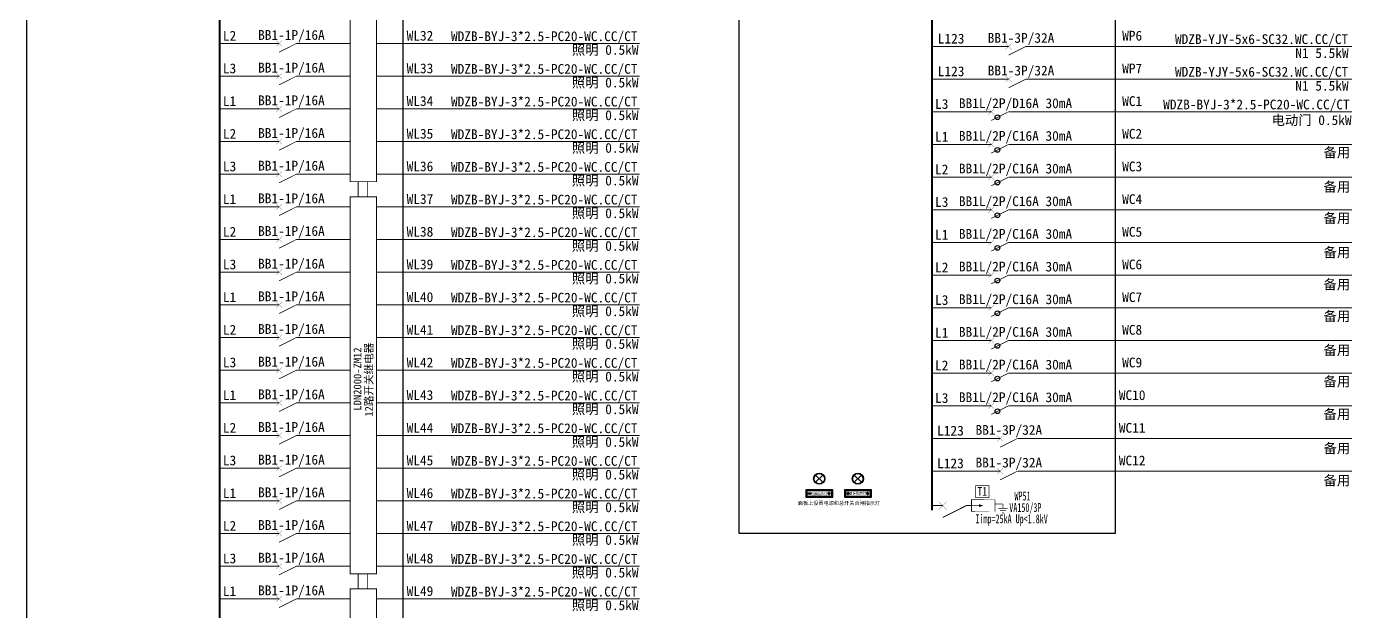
# Model space of a CAD drawing. Header units: millimetres. Extents: x -633009578 to 5705885, y -633235091 to 2571734.
# Drawn here: x 2453214 to 2493838, y 2187002 to 2204937 of the extents above; entities that cross this region are included whole.
import ezdxf
from ezdxf.enums import TextEntityAlignment as Align

# ---------------------------------------------------------------- set-up
doc = ezdxf.new("R2010")
doc.units = ezdxf.units.MM
doc.header["$LTSCALE"] = 1000
doc.header["$MEASUREMENT"] = 0
for name, pattern in [('CENTER2', [1.125, 0.75, -0.125, 0.125, -0.125]), ('CENTERX2', [101.6, 63.5, -12.7, 12.7, -12.7]), ('CONTINOUS', [0])]:
    doc.linetypes.add(name, pattern=pattern)
doc.layers.get('0').update_dxf_attribs({"color": 9})
for name, color, linetype in [('000000000000电气', 7, 'Continuous'), ('ETEXT', 3, 'Continuous'), ('SIG_TEXT', 7, 'Continuous'), ('SYST', 7, 'Continuous'), ('电气系统', 3, 'Continuous')]:
    doc.layers.add(name, color=color, linetype=linetype)
doc.layers.add('CENTER', color=2, linetype='CENTERX2', lineweight=15)
doc.layers.add('DRAW', color=4, linetype='Continuous', lineweight=30)
doc.styles.add('_TCH_LABEL', font='simhei.ttf', dxfattribs={"bigfont": 'GBCBIG'})
doc.styles.add('HZ', font='simhei.ttf', dxfattribs={"width": 0.8, "bigfont": 'HZTXT'})
doc.styles.add('宋', font='simhei.ttf', dxfattribs={"width": 0.8})
doc.styles.add('宋体', font='simhei.ttf')

# ---------------------------------------------------------------- blocks, each defined once
blk = doc.blocks.new('1107AA')
at = {"color": 3, "linetype": 'Continuous'}
for points, const_width in [([(0, -7.5), (-3.79, 0)], 0.3), ([(1.25, 1.25), (-1.25, -1.25)], 0.1), ([(-1.25, 1.25), (1.25, -1.25)], 0.1)]:
    blk.add_lwpolyline(points, dxfattribs=dict(at, const_width=const_width))
blk = doc.blocks.new('166')
at = {"linetype": 'CONTINOUS', "const_width": 0.3}
blk.add_lwpolyline([(2.5, 9.87), (-2.5, 9.87), (-2.5, -0.13), (2.5, -0.13)], close=True, dxfattribs=at)
at = {"linetype": 'CONTINOUS'}
blk.add_lwpolyline([(0, 6.73, 1.25, 0, 0), (0, 4.87, 0, 0, 0)], format="xyseb", dxfattribs=at)
at = {"linetype": 'CONTINOUS', "const_width": 0.3}
blk.add_lwpolyline([(0, 9.87), (0, 6.12)], dxfattribs=at)
at = {"color": 1, "style": 'HZ', "width": 0.8}
blk.add_attdef('MARK', (5.02, 3.67), '', height=3, dxfattribs=at)
blk = doc.blocks.new('G$C5F426BFC')
at = {"layer": 'ETEXT', "elevation": 0}
for points, const_width in [([(7390, 3373), (7644, 3373)], 30), ([(7644, 3235), (7644, 3373)], 22.5), ([(5384, 3322), (5723, 3322)], 30), ([(6640, 3322), (6473, 3322)], 30), ([(7494, 3235), (7794, 3235)], 22.5), ([(7550, 3160), (7737, 3160)], 22.5), ([(7606, 3085), (7681, 3085)], 22.5)]:
    blk.add_lwpolyline(points, dxfattribs=dict(at, const_width=const_width))
at = {"layer": '电气系统', "color": 3, "const_width": 22.5, "elevation": 0}
blk.add_lwpolyline([(6772, 3954), (6772, 3579), (7196, 3579), (7196, 3954)], close=True, dxfattribs=at)
at = {"layer": 'ETEXT', "rotation": 89.99999999855241}
for name, p, xscale, yscale, zscale in [('1107AA', (5723, 3322, 0), 99.99999952316284, 99.99999952316284, 100), ('166', (7380, 3322, 0), 75, 75, 75)]:
    blk.add_blockref(name, p, dxfattribs=dict(at, xscale=xscale, yscale=yscale, zscale=zscale))
at = {"color": 7, "style": '_TCH_LABEL', "flags": 1}
blk.add_attdef('A', text='', height=0.00903, dxfattribs=at).set_placement((5380, 3322, 0), align=Align.MIDDLE_CENTER)
at = {"layer": '电气系统', "color": 3, "style": '宋'}
for s, width, p in [('T1', 0.8, (6829, 3634, 171)), ('VA150/3P  ', 0.6, (7844, 3119, 171)), ('WP51', 0.6, (8007, 3486, 171)), (' Iimp=25kA Up<1.8kV', 0.6, (6637, 2758, 171))]:
    blk.add_text(s, height=285, dxfattribs=dict(at, width=width)).set_placement(p)
blk = doc.blocks.new('G$CE55235D8')
blk.add_blockref('G$C5F426BFC', (-5384, -3158, 0))
blk = doc.blocks.new('浪涌11')
at = {"layer": '000000000000电气', "xscale": 0.9025, "yscale": 0.9025, "zscale": 0.9025}
blk.add_blockref('G$CE55235D8', (4, 341), dxfattribs=at)
blk = doc.blocks.new('G$CE57D67AF')
at = {"color": 3}
for p, q in [((-480, 234), (-318, 396)), ((-480, 396), (-318, 234)), ((309, 234), (471, 396)), ((309, 396), (471, 234))]:
    blk.add_line(p, q, dxfattribs=at)
for points in [[(-674, -64), (-124, -64), (-124, 86), (-674, 86)], [(-654, -44), (-144, -44), (-144, 66), (-654, 66)], [(115, -64), (665, -64), (665, 86), (115, 86)], [(135, -44), (645, -44), (645, 66), (135, 66)]]:
    blk.add_lwpolyline(points, close=True, dxfattribs=at)
at = {"layer": 'CENTER', "linetype": 'CENTER2', "lineweight": -2}
for p, q in [((-631, 11), (-567, 11)), ((-167, 11), (-231, 11)), ((-199, -21), (-199, 43)), ((158, 11), (222, 11)), ((190, -21), (190, 43)), ((622, 11), (558, 11)), ((590, -21), (590, 43))]:
    blk.add_line(p, q, dxfattribs=at)
at = {"layer": 'DRAW'}
for centre, radius in [((-399, 315), 115), ((-399, 315), 105), ((390, 315), 115), ((390, 315), 105)]:
    blk.add_circle(centre, radius, dxfattribs=at)
at = {"layer": 'DRAW', "lineweight": -2}
for centre in [(-599, 11), (-199, 11), (190, 11), (590, 11)]:
    blk.add_circle(centre, 21, dxfattribs=at)
at = {"layer": 'SIG_TEXT', "color": 4, "style": '宋体'}
for s, height, p in [('电源指示灯', 50, (-583, -20)), ('合闸指示灯', 50, (213, -10)), ('面板上设置电源和总开关合闸指示灯', 75, (-837, -221))]:
    blk.add_text(s, height=height, dxfattribs=at).set_placement(p)

msp = doc.modelspace()

# ---------------------------------------------------------------- linework, layer by layer
at = {"layer": '000000000000电气', "color": 3, "const_width": 29.2, "elevation": 0}
for points in [[(2463933.1, 2200179.3), (2463133.6, 2200179.3), (2463133.6, 2211733.8), (2463933.1, 2211733.8)], [(2463933.1, 2188160.5), (2463133.6, 2188160.5), (2463133.6, 2199715), (2463933.1, 2199715)], [(2463933.1, 2184058.2), (2463133.6, 2184058.2), (2463133.6, 2187696.2), (2463933.1, 2187696.2)]]:
    msp.add_lwpolyline(points, close=True, dxfattribs=at)
at = {"layer": '000000000000电气', "color": 3, "const_width": 29.2}
for points in [[(2459133.2, 2204416.5), (2460950.5, 2204416.5)], [(2461482, 2204416.5), (2463133.6, 2204416.5)], [(2463933.1, 2204416.5), (2472003.5, 2204416.5)], [(2480953.2, 2204326.9), (2483303.5, 2204326.9)], [(2483835, 2204326.9), (2493823.5, 2204326.9)], [(2459133.2, 2203414.9), (2460950.5, 2203414.9)], [(2461482, 2203414.9), (2463133.6, 2203414.9)], [(2463933.1, 2203414.9), (2472003.5, 2203414.9)], [(2480953.2, 2203325.3), (2483303.5, 2203325.3)], [(2483835, 2203325.3), (2493823.5, 2203325.3)], [(2459133.2, 2202413.4), (2460950.5, 2202413.4)], [(2461482, 2202413.4), (2463133.6, 2202413.4)], [(2463933.1, 2202413.4), (2472003.5, 2202413.4)], [(2480953.2, 2202323.8), (2482770.5, 2202323.8)], [(2483302, 2202323.8), (2493823.5, 2202323.8)], [(2459133.2, 2201411.8), (2460950.5, 2201411.8)], [(2461482, 2201411.8), (2463133.6, 2201411.8)], [(2463933.1, 2201411.8), (2472003.5, 2201411.8)], [(2480953.2, 2201322.2), (2482770.5, 2201322.2)], [(2483302, 2201322.2), (2493823.5, 2201322.2)], [(2459133.2, 2200410.2), (2460950.5, 2200410.2)], [(2461482, 2200410.2), (2463133.6, 2200410.2)], [(2463933.1, 2200410.2), (2472003.5, 2200410.2)], [(2480953.2, 2200320.6), (2482770.5, 2200320.6)], [(2483302, 2200320.6), (2493823.5, 2200320.6)], [(2459133.2, 2199408.7), (2460950.5, 2199408.7)], [(2461482, 2199408.7), (2463133.6, 2199408.7)], [(2463933.1, 2199408.7), (2472003.5, 2199408.7)], [(2480953.2, 2199319.1), (2482770.5, 2199319.1)], [(2483302, 2199319.1), (2493823.5, 2199319.1)], [(2459133.2, 2198407.1), (2460950.5, 2198407.1)], [(2461482, 2198407.1), (2463133.6, 2198407.1)], [(2463933.1, 2198407.1), (2472003.5, 2198407.1)], [(2480953.2, 2198317.5), (2482770.5, 2198317.5)], [(2483302, 2198317.5), (2493823.5, 2198317.5)], [(2459133.2, 2197405.5), (2460950.5, 2197405.5)], [(2461482, 2197405.5), (2463133.6, 2197405.5)], [(2463933.1, 2197405.5), (2472003.5, 2197405.5)], [(2480953.2, 2197315.9), (2482770.5, 2197315.9)], [(2483302, 2197315.9), (2493823.5, 2197315.9)], [(2459133.2, 2196404), (2460950.5, 2196404)], [(2461482, 2196404), (2463133.6, 2196404)], [(2463933.1, 2196404), (2472003.5, 2196404)], [(2480953.2, 2196314.4), (2482770.5, 2196314.4)], [(2483302, 2196314.4), (2493823.5, 2196314.4)], [(2459133.2, 2195402.4), (2460950.5, 2195402.4)], [(2461482, 2195402.4), (2463133.6, 2195402.4)], [(2463933.1, 2195402.4), (2472003.5, 2195402.4)], [(2480953.2, 2195312.8), (2482770.5, 2195312.8)], [(2483302, 2195312.8), (2493823.5, 2195312.8)], [(2459133.2, 2194400.9), (2460950.5, 2194400.9)], [(2461482, 2194400.9), (2463133.6, 2194400.9)], [(2463933.1, 2194400.9), (2472003.5, 2194400.9)], [(2480953.2, 2194311.2), (2482770.5, 2194311.2)], [(2483302, 2194311.2), (2493823.5, 2194311.2)], [(2459133.2, 2193399.3), (2460950.5, 2193399.3)], [(2461482, 2193399.3), (2463133.6, 2193399.3)], [(2463933.1, 2193399.3), (2472003.5, 2193399.3)], [(2480953.2, 2193309.7), (2482770.5, 2193309.7)], [(2483302, 2193309.7), (2493823.5, 2193309.7)], [(2459133.2, 2192397.7), (2460950.5, 2192397.7)], [(2461482, 2192397.7), (2463133.6, 2192397.7)], [(2463933.1, 2192397.7), (2472003.5, 2192397.7)], [(2480953.1, 2192308.1), (2483044.1, 2192308.1)], [(2483575.5, 2192308.1), (2493823.5, 2192308.1)], [(2459133.2, 2191396.2), (2460950.5, 2191396.2)], [(2461482, 2191396.2), (2463133.6, 2191396.2)], [(2463933.1, 2191396.2), (2472003.5, 2191396.2)], [(2480953.1, 2191306.5), (2483044.1, 2191306.5)], [(2483575.5, 2191306.5), (2493823.5, 2191306.5)], [(2459133.2, 2190394.6), (2460950.5, 2190394.6)], [(2461482, 2190394.6), (2463133.6, 2190394.6)], [(2463933.1, 2190394.6), (2472003.5, 2190394.6)], [(2459133.2, 2189393), (2460950.5, 2189393)], [(2461482, 2189393), (2463133.6, 2189393)], [(2463933.1, 2189393), (2472003.5, 2189393)], [(2459133.2, 2188391.5), (2460950.5, 2188391.5)], [(2461482, 2188391.5), (2463133.6, 2188391.5)], [(2463933.1, 2188391.5), (2472003.5, 2188391.5)], [(2459133.2, 2187389.9), (2460950.5, 2187389.9)], [(2461482, 2187389.9), (2463133.6, 2187389.9)], [(2463933.1, 2187389.9), (2472003.5, 2187389.9)]]:
    msp.add_lwpolyline(points, dxfattribs=at)
at = {"layer": '000000000000电气', "color": 3, "const_width": 29.2, "elevation": 0}
for points in [[(2463374.6, 2200179.3), (2463374.6, 2199715)], [(2463665.1, 2200179.3), (2463665.1, 2199715)], [(2463374.6, 2188160.5), (2463374.6, 2187696.2)], [(2463665.1, 2188160.5), (2463665.1, 2187696.2)]]:
    msp.add_lwpolyline(points, dxfattribs=at)
at = {"layer": '000000000000电气', "color": 3}
for centre in [(2482960.4, 2202155.9), (2482960.4, 2201154.3), (2482960.4, 2200152.7), (2482960.4, 2199151.2), (2482960.4, 2198149.6), (2482960.4, 2197148), (2482960.4, 2196146.5), (2482960.4, 2195144.9), (2482960.4, 2194143.3), (2482960.4, 2193141.8)]:
    msp.add_circle(centre, 70.9, dxfattribs=at)
at = {"layer": 'SYST', "color": 3, "linetype": 'Continuous', "const_width": 64.8}
for points in [[(2459133.2, 2235781.9), (2459133.1, 2169836.4)], [(2480953.2, 2229682.9), (2480953.1, 2190102.7)]]:
    msp.add_lwpolyline(points, dxfattribs=at)
at = {"layer": '电气系统', "color": 3}
for points in [[(2464753.5, 2236125), (2453213.6, 2236125), (2453213.6, 2169132.6), (2464753.5, 2169132.6)], [(2486573.5, 2230026), (2475033.6, 2230026), (2475033.6, 2189398.9), (2486573.5, 2189398.9)]]:
    msp.add_lwpolyline(points, close=True, dxfattribs=at)

# ---------------------------------------------------------------- block references
at = {"layer": '000000000000电气', "color": 3, "xscale": 70.85880000013579, "yscale": 70.85880000013579, "zscale": 70.85880000013579, "rotation": 90}
for p in [(2460950.5, 2204416.5), (2483303.5, 2204326.9), (2460950.5, 2203414.9), (2483303.5, 2203325.3), (2460950.5, 2202413.4), (2482770.5, 2202323.8), (2460950.5, 2201411.8), (2482770.5, 2201322.2), (2460950.5, 2200410.2), (2482770.5, 2200320.6), (2460950.5, 2199408.7), (2482770.5, 2199319.1), (2460950.5, 2198407.1), (2482770.5, 2198317.5), (2460950.5, 2197405.5), (2482770.5, 2197315.9), (2460950.5, 2196404), (2482770.5, 2196314.4), (2460950.5, 2195402.4), (2482770.5, 2195312.8), (2460950.5, 2194400.9), (2482770.5, 2194311.2), (2460950.5, 2193399.3), (2482770.5, 2193309.7), (2460950.5, 2192397.7), (2483044.1, 2192308.1), (2460950.5, 2191396.2), (2483044.1, 2191306.5), (2460950.5, 2190394.6), (2460950.5, 2189393), (2460950.5, 2188391.5), (2460950.5, 2187389.9)]:
    msp.add_blockref('1107AA', p, dxfattribs=at)
at = {"layer": '000000000000电气', "color": 1, "xscale": 1.5, "yscale": 1.5, "zscale": 1.5}
msp.add_blockref('G$CE57D67AF', (2478100.5, 2190601.2), dxfattribs=at)
at = {"layer": '000000000000电气', "xscale": 1.066078125, "yscale": 1.066078125, "zscale": 1.066078125}
msp.add_blockref('浪涌11', (2480953.1, 2189726.7), dxfattribs=at)

# ---------------------------------------------------------------- texts
at = {"layer": '000000000000电气', "color": 3, "style": '宋'}
for s, p in [('L2', (2459434.5, 2204652.6)), ('BB1-1P/16A', (2461330, 2204652.6)), ('WL32', (2465268, 2204652.6)), ('WDZB-BYJ-3*2.5-PC20-WC.CC/CT', (2469075, 2204614.3)), ('L123', (2481540.7, 2204563)), ('BB1-3P/32A', (2483683, 2204563)), ('WP6', (2487088, 2204651.9)), ('WDZB-YJY-5x6-SC32.WC.CC/CT', (2491053, 2204524.7)), ('照明 0.5kW', (2470943.3, 2204216)), ('N1 5.5kW', (2492903.5, 2204126.4)), ('L3', (2459434.5, 2203651)), ('BB1-1P/16A', (2461330, 2203651)), ('WL33', (2465268, 2203651)), ('WDZB-BYJ-3*2.5-PC20-WC.CC/CT', (2469075, 2203612.8)), ('L123', (2481540.7, 2203561.4)), ('BB1-3P/32A', (2483683, 2203561.4)), ('WP7', (2487088, 2203650.4)), ('WDZB-YJY-5x6-SC32.WC.CC/CT', (2491053, 2203523.2)), ('照明 0.5kW', (2470943.3, 2203214.5)), ('N1 5.5kW', (2492903.5, 2203124.8)), ('L1', (2459434.5, 2202649.4)), ('BB1-1P/16A', (2461330, 2202649.4)), ('WL34', (2465268, 2202649.4)), ('WDZB-BYJ-3*2.5-PC20-WC.CC/CT', (2469075, 2202611.2)), ('L3', (2481254.5, 2202559.8)), ('BB1L/2P/D16A 30mA', (2483514.5, 2202559.8)), ('WC1', (2487088, 2202648.8)), ('WDZB-BYJ-3*2.5-PC20-WC.CC/CT', (2490895, 2202521.6)), ('照明 0.5kW', (2470943.3, 2202212.9)), ('电动门 0.5kW', (2492584.8, 2202072.3)), ('L2', (2459434.5, 2201647.9)), ('BB1-1P/16A', (2461330, 2201647.9)), ('WL35', (2465268, 2201647.9)), ('WDZB-BYJ-3*2.5-PC20-WC.CC/CT', (2469075, 2201609.7)), ('L1', (2481254.5, 2201558.3)), ('BB1L/2P/C16A 30mA', (2483514.5, 2201558.3)), ('WC2', (2487088, 2201647.2)), ('照明 0.5kW', (2470943.3, 2201211.3)), ('备用', (2493359.7, 2201080)), ('L3', (2459434.5, 2200646.3)), ('BB1-1P/16A', (2461330, 2200646.3)), ('WL36', (2465268, 2200646.3)), ('WDZB-BYJ-3*2.5-PC20-WC.CC/CT', (2469075, 2200608.1)), ('L2', (2481254.5, 2200556.7)), ('BB1L/2P/C16A 30mA', (2483514.5, 2200556.7)), ('WC3', (2487088, 2200645.7)), ('照明 0.5kW', (2470943.3, 2200209.8)), ('BB1-1P/16A', (2461330, 2199644.7)), ('备用', (2493359.7, 2200027.5)), ('L1', (2459434.5, 2199644.7)), ('WL37', (2465268, 2199644.7)), ('WDZB-BYJ-3*2.5-PC20-WC.CC/CT', (2469075, 2199606.5)), ('L3', (2481254.5, 2199555.1)), ('BB1L/2P/C16A 30mA', (2483514.5, 2199555.1)), ('WC4', (2487088, 2199644.1)), ('照明 0.5kW', (2470943.3, 2199208.2)), ('备用', (2493359.7, 2199066.5)), ('L2', (2459434.5, 2198643.2)), ('BB1-1P/16A', (2461330, 2198643.2)), ('WL38', (2465268, 2198643.2)), ('WDZB-BYJ-3*2.5-PC20-WC.CC/CT', (2469075, 2198605)), ('L1', (2481254.5, 2198553.6)), ('BB1L/2P/C16A 30mA', (2483514.5, 2198553.6)), ('WC5', (2487088, 2198642.5)), ('照明 0.5kW', (2470943.3, 2198206.6)), ('备用', (2493359.7, 2198019)), ('L3', (2459434.5, 2197641.6)), ('BB1-1P/16A', (2461330, 2197641.6)), ('WL39', (2465268, 2197641.6)), ('WDZB-BYJ-3*2.5-PC20-WC.CC/CT', (2469075, 2197603.4)), ('WC6', (2487088, 2197641)), ('照明 0.5kW', (2470943.3, 2197205.1)), ('L2', (2481254.5, 2197552)), ('BB1L/2P/C16A 30mA', (2483514.5, 2197552)), ('备用', (2493359.7, 2197034.3)), ('L1', (2459434.5, 2196640.1)), ('BB1-1P/16A', (2461330, 2196640.1)), ('WL40', (2465268, 2196640.1)), ('WDZB-BYJ-3*2.5-PC20-WC.CC/CT', (2469075, 2196601.8)), ('L3', (2481254.5, 2196550.4)), ('BB1L/2P/C16A 30mA', (2483514.5, 2196550.4)), ('WC7', (2487088, 2196639.4)), ('照明 0.5kW', (2470943.3, 2196203.5)), ('备用', (2493359.7, 2196061.8)), ('L2', (2459434.5, 2195638.5)), ('BB1-1P/16A', (2461330, 2195638.5)), ('WL41', (2465268, 2195638.5)), ('WDZB-BYJ-3*2.5-PC20-WC.CC/CT', (2469075, 2195600.3)), ('WC8', (2487088, 2195637.9)), ('照明 0.5kW', (2470943.3, 2195201.9)), ('L1', (2481254.5, 2195548.9)), ('BB1L/2P/C16A 30mA', (2483514.5, 2195548.9)), ('备用', (2493359.7, 2195020.7)), ('L3', (2459434.5, 2194636.9)), ('BB1-1P/16A', (2461330, 2194636.9)), ('WL42', (2465268, 2194636.9)), ('WDZB-BYJ-3*2.5-PC20-WC.CC/CT', (2469075, 2194598.7)), ('L2', (2481254.5, 2194547.3)), ('BB1L/2P/C16A 30mA', (2483514.5, 2194547.3)), ('WC9', (2487088, 2194636.3)), ('照明 0.5kW', (2470943.3, 2194200.4)), ('备用', (2493359.7, 2194058.7)), ('L1', (2459434.5, 2193635.4)), ('BB1-1P/16A', (2461330, 2193635.4)), ('WL43', (2465268, 2193635.4)), ('WDZB-BYJ-3*2.5-PC20-WC.CC/CT', (2469075, 2193597.1)), ('BB1L/2P/C16A 30mA', (2483514.5, 2193545.7)), ('WC10', (2487088, 2193634.7)), ('照明 0.5kW', (2470943.3, 2193198.8)), ('L3', (2481254.5, 2193545.7)), ('备用', (2493359.7, 2193057.1)), ('L2', (2459434.5, 2192633.8)), ('BB1-1P/16A', (2461330, 2192633.8)), ('WL44', (2465268, 2192633.8)), ('WDZB-BYJ-3*2.5-PC20-WC.CC/CT', (2469075, 2192595.6)), ('L123', (2481521.8, 2192544.2)), ('BB1-3P/32A', (2483309.8, 2192544.2)), ('WC11', (2487088, 2192633.2)), ('照明 0.5kW', (2470943.3, 2192197.2)), ('备用', (2493359.7, 2192009.6)), ('L3', (2459434.5, 2191632.2)), ('BB1-1P/16A', (2461330, 2191632.2)), ('WL45', (2465268, 2191632.2)), ('WDZB-BYJ-3*2.5-PC20-WC.CC/CT', (2469075, 2191594)), ('L123', (2481521.8, 2191542.6)), ('BB1-3P/32A', (2483309.8, 2191542.6)), ('WC12', (2487088, 2191631.6)), ('照明 0.5kW', (2470943.3, 2191195.7)), ('备用', (2493359.7, 2191024.9)), ('L1', (2459434.5, 2190630.7)), ('BB1-1P/16A', (2461330, 2190630.7)), ('WL46', (2465268, 2190630.7)), ('WDZB-BYJ-3*2.5-PC20-WC.CC/CT', (2469075, 2190592.4)), ('照明 0.5kW', (2470943.3, 2190194.1)), ('L2', (2459434.5, 2189629.1)), ('BB1-1P/16A', (2461330, 2189629.1)), ('WL47', (2465268, 2189629.1)), ('WDZB-BYJ-3*2.5-PC20-WC.CC/CT', (2469075, 2189590.9)), ('照明 0.5kW', (2470943.3, 2189192.5)), ('L3', (2459434.5, 2188627.5)), ('BB1-1P/16A', (2461330, 2188627.5)), ('WL48', (2465268, 2188627.5)), ('WDZB-BYJ-3*2.5-PC20-WC.CC/CT', (2469075, 2188589.3)), ('照明 0.5kW', (2470943.3, 2188191)), ('L1', (2459434.5, 2187626)), ('BB1-1P/16A', (2461330, 2187626)), ('WL49', (2465268, 2187626)), ('WDZB-BYJ-3*2.5-PC20-WC.CC/CT', (2469075, 2187587.7)), ('照明 0.5kW', (2470943.3, 2187189.4))]:
    msp.add_text(s, height=300, dxfattribs=at).set_placement(p, align=Align.MIDDLE)
at = {"layer": '000000000000电气', "color": 6, "style": '宋'}
for s, p in [('LDN2000-ZM12', (2463470.9, 2193159.7, 0)), ('12路开关继电器', (2463820.5, 2192974, 0))]:
    msp.add_text(s, height=237.6, rotation=90, dxfattribs=at).set_placement(p)

doc.saveas('drawing.dxf')
